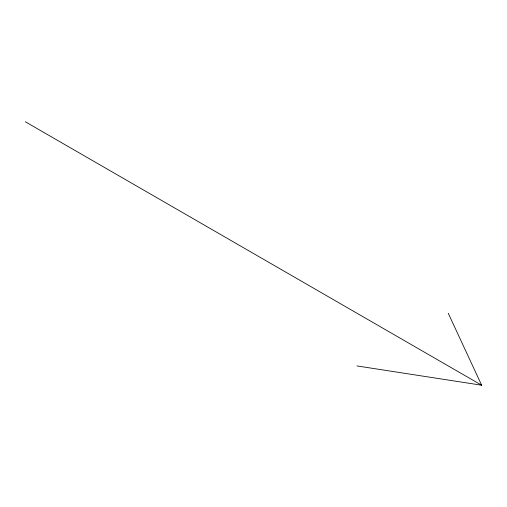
<?xml version="1.0" encoding="UTF-8"?>
<svg xmlns="http://www.w3.org/2000/svg" width="507" height="507" viewBox="0 0 507 507"><rect width="100%" height="100%" fill="white"/><g stroke="black" fill="none" stroke-linecap="round" stroke-linejoin="round"><path stroke-width="0.76" d="M356.985 365.934L481.65 385.219L448.245 313.25M25.35 121.781L481.65 385.219"/></g></svg>
